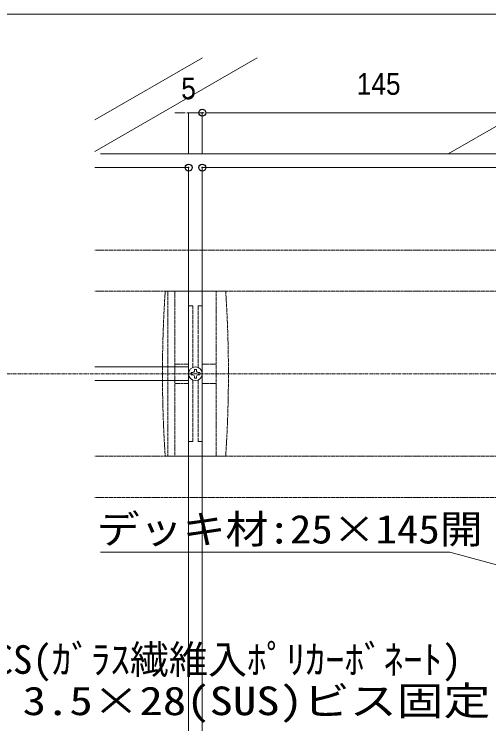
# Model space of a CAD drawing. Units: millimetres, scale not verified. Extents: x -4750 to 4750, y -3000 to 3000.
# Drawn here: x -2181.7 to -2009, y 1174.2 to 1432.5 of the extents above; entities that cross this region are included whole.
import ezdxf
from ezdxf.enums import TextEntityAlignment as Align

# ---------------------------------------------------------------- set-up
doc = ezdxf.new("R2010")
doc.units = ezdxf.units.MM
doc.header["$LTSCALE"] = 5
doc.header["$PDMODE"] = 32
doc.header["$PDSIZE"] = 2.5
for name, pattern in [('CHAIN1', [8, 5, -1, 1, -1]), ('DASHED1', [1.8, 1.2, -0.6]), ('LONG_DASHED1', [7, 6, -1])]:
    doc.linetypes.add(name, pattern=pattern)
for name, color, linetype, lineweight in [('0-0_デッキ', 7, 'Continuous', 9), ('0-2_根太', 7, 'Continuous', 9), ('0-3_一般', 7, 'Continuous', 9), ('0-4_0', 7, 'Continuous', 9), ('0-5_図枠', 7, 'Continuous', 9), ('0-6_文字', 7, 'Continuous', 9), ('0-7_寸法', 7, 'Continuous', 9), ('0-A_WQCS', 7, 'Continuous', 9)]:
    doc.layers.add(name, color=color, linetype=linetype, lineweight=lineweight)
doc.layers.add('0-9_Defpoints', color=7, linetype='Continuous')
doc.styles.add('Osaka', font='')
doc.styles.add('ＭＳ ゴシック', font='')
doc.styles.get('Osaka').set_extended_font_data('Osaka')
doc.styles.get('ＭＳ ゴシック').set_extended_font_data('MS Gothic')

# ---------------------------------------------------------------- blocks, each defined once
blk = doc.blocks.new('_DOT')
at = {"layer": '0-4_0'}
for p, q in [((-10, 0), (-20, 0)), ((-5, 0), (5, 0))]:
    blk.add_line(p, q, dxfattribs=at)
blk = doc.blocks.new('グループ-236-1')
at = {"layer": '0-2_根太', "linetype": 'DASHED1'}
for p, q in [((-13647.2, 8386.8), (-3005.1, 8386.8)), ((-13647.2, 8086.8), (-3005.1, 8086.8)), ((-13647.2, 6886.8), (-3005.1, 6886.8)), ((-13647.2, 6586.8), (-3005.1, 6586.8))]:
    blk.add_line(p, q, dxfattribs=at)
at = {"layer": '0-2_根太', "linetype": 'CHAIN1'}
blk.add_line((-19524.5, 7486.8), (-2524.5, 7486.8), dxfattribs=at)
blk = doc.blocks.new('グループ-25-1')
at = {"layer": '0-A_WQCS'}
blk.add_line((8, -19.6), (8, -31.2), dxfattribs=at)
for points in [[(-19.6, -8), (-31.2, -8), (-31.2, 8), (-19.6, 8)], [(-8, 19.6), (-8, 31.3), (8, 31.3), (8, 19.6)], [(19.6, 8), (31.3, 8), (31.3, -8), (19.6, -8)], [(8, -31.2), (-8, -31.2), (-8, -19.6)]]:
    blk.add_lwpolyline(points, dxfattribs=at)
blk.add_circle((0, 0), 50, dxfattribs=at)
for centre, start, end in [((-19.6, 19.6), 270, 0), ((19.6, 19.6), 180, 270), ((-19.6, -19.6), 0, 90), ((19.6, -19.6), 90, 180)]:
    blk.add_arc(centre, 11.6, start, end, dxfattribs=at)
blk = doc.blocks.new('グループ-26-1')
at = {"layer": '0-A_WQCS'}
blk.add_blockref('グループ-25-1', (0, 0), dxfattribs=at)
blk = doc.blocks.new('グループ-27-1')
at = {"layer": '0-A_WQCS', "linetype": 'DASHED1'}
for p, q in [((220, 600), (-220, 600)), ((-200, 596.7), (-200, -596.7)), ((-149.8, 600), (-149.8, -600)), ((149.8, -600), (149.8, 600)), ((-49.8, 70), (-149.8, 70)), ((49.8, 70), (149.8, 70)), ((-49.8, -70), (-149.8, -70)), ((49.8, -70), (149.8, -70)), ((220, -600), (-220, -600))]:
    blk.add_line(p, q, dxfattribs=at)
at = {"layer": '0-A_WQCS', "linetype": 'LONG_DASHED1'}
for p, q in [((-49.8, 600), (-49.8, 14.9)), ((49.8, 14.9), (49.8, 600)), ((-49.8, 494.2), (-20, 494.2)), ((-20, 48), (-20, 494.2)), ((20, 494.2), (20, 48)), ((20, 494.2), (49.8, 494.2)), ((-49.8, -14.9), (-49.8, -600)), ((-20, -494.2), (-20, -48)), ((20, -48), (20, -494.2)), ((49.8, -600), (49.8, -14.9)), ((-20, -494.2), (-49.8, -494.2)), ((49.8, -494.2), (20, -494.2))]:
    blk.add_line(p, q, dxfattribs=at)
at = {"layer": '0-A_WQCS'}
for p, q in [((-49.8, 600), (50.2, 600)), ((50.2, -600), (-49.8, -600))]:
    blk.add_line(p, q, dxfattribs=at)
at = {"layer": '0-A_WQCS', "linetype": 'DASHED1'}
for centre, start, end in [((8770, 0), 176.1817, 183.8183), ((-8770, 0), 0, 3.8183), ((-8770, 0), 356.1817, 0)]:
    blk.add_arc(centre, 9010, start, end, dxfattribs=at)
at = {"layer": '0-A_WQCS'}
blk.add_blockref('グループ-26-1', (0, 0), dxfattribs=at)
blk = doc.blocks.new('グループ-28-1')
at = {"layer": '0-A_WQCS'}
blk.add_blockref('グループ-27-1', (0, 0), dxfattribs=at)
blk = doc.blocks.new('WQCS2016平')
at = {"layer": '0-A_WQCS'}
blk.add_blockref('グループ-28-1', (0, 0), dxfattribs=at)

msp = doc.modelspace()

# ---------------------------------------------------------------- linework, layer by layer
at = {"layer": '0-0_デッキ'}
for p, q in [((-2152.362, 1376.655), (-2118.248, 1376.655)), ((-2118.248, 894.155), (-2118.248, 1376.655)), ((-2113.248, 811.655), (-2113.248, 1376.655)), ((-2113.248, 1376.655), (-1968.248, 1376.655)), ((-2152.362, 1304.155), (-2118.248, 1304.155)), ((-2118.248, 1299.155), (-2152.362, 1299.155))]:
    msp.add_line(p, q, dxfattribs=at)
at = {"layer": '0-3_一般', "color": 134}
for p, q in [((-2113.234, 1416.655), (-2152.362, 1394.064)), ((-2093.234, 1416.655), (-2152.362, 1382.517)), ((-1963.234, 1416.655), (-2023.856, 1381.655))]:
    msp.add_line(p, q, dxfattribs=at)
at = {"layer": '0-3_一般'}
msp.add_line((-1620.253, 1381.655), (-2150.253, 1381.655), dxfattribs=at)
at = {"layer": '0-5_図枠'}
msp.add_lwpolyline([(-2500, 1432.499), (-500, 1432.499), (-500, 132.499), (-2500, 132.499)], close=True, dxfattribs=at)
at = {"layer": '0-6_文字'}
for q in [(-2150.265, 1236.688), (-1939.397, 1214.155)]:
    msp.add_line((-2023.253, 1236.688), q, dxfattribs=at)
at = {"layer": '0-7_寸法'}
for p, q in [((-2120.752, 1396.655), (-2123.256, 1396.655)), ((-2118.248, 1381.655), (-2118.248, 1396.655)), ((-2118.248, 1396.655), (-2113.248, 1396.655)), ((-2113.248, 1381.655), (-2113.248, 1396.655)), ((-2113.248, 1381.655), (-2113.248, 1396.655)), ((-2110.745, 1396.655), (-1970.752, 1396.655)), ((-2110.745, 1396.655), (-2108.241, 1396.655))]:
    msp.add_line(p, q, dxfattribs=at)
at = {"layer": '0-9_Defpoints'}
for p in [(-2113.248, 1396.655), (-2118.248, 1376.655), (-2113.248, 1376.655)]:
    msp.add_point(p, dxfattribs=at)

# ---------------------------------------------------------------- block references
at = {"layer": '0-2_根太', "xscale": 0.05, "yscale": 0.05}
msp.add_blockref('グループ-236-1', (-1470, 927.316), dxfattribs=at)
at = {"layer": '0-7_寸法', "xscale": 0.1251862, "yscale": 0.1251862}
msp.add_blockref('_DOT', (-2118.248, 1396.655), dxfattribs=at)
at = {"layer": '0-7_寸法', "xscale": 0.1251862, "yscale": 0.1251862, "rotation": 180}
msp.add_blockref('_DOT', (-2113.248, 1396.655), dxfattribs=at)
msp.add_blockref('_DOT', (-2113.248, 1396.655), dxfattribs=at)
at = {"layer": '0-A_WQCS', "xscale": 0.05, "yscale": 0.05}
msp.add_blockref('WQCS2016平', (-2115.748, 1301.655), dxfattribs=at)

# ---------------------------------------------------------------- texts
at = {"layer": '0-6_文字', "style": 'ＭＳ ゴシック'}
for s, width, p in [('デッキ材:25×145開', 1.1, (-2151.643, 1236.748)), ('3.5×28(SUS)ビス固定', 1.2, (-2178.594, 1174.275))]:
    msp.add_text(s, height=10.41, dxfattribs=dict(at, width=width)).set_placement(p, align=Align.BOTTOM_LEFT)
msp.add_text('ﾜｲﾄﾞQCS(ｶﾞﾗｽ繊維入ﾎﾟﾘｶｰﾎﾞﾈｰﾄ)', height=10.41, dxfattribs=at).set_placement((-2224.708, 1189.311), align=Align.BOTTOM_LEFT)
at = {"layer": '0-7_寸法', "style": 'Osaka', "width": 0.9}
for s, p in [('145', (-2057.037, 1400.781)), ('5', (-2120.919, 1399.155))]:
    msp.add_text(s, height=7.918, dxfattribs=at).set_placement(p, align=Align.BOTTOM_LEFT)

doc.saveas('drawing.dxf')
